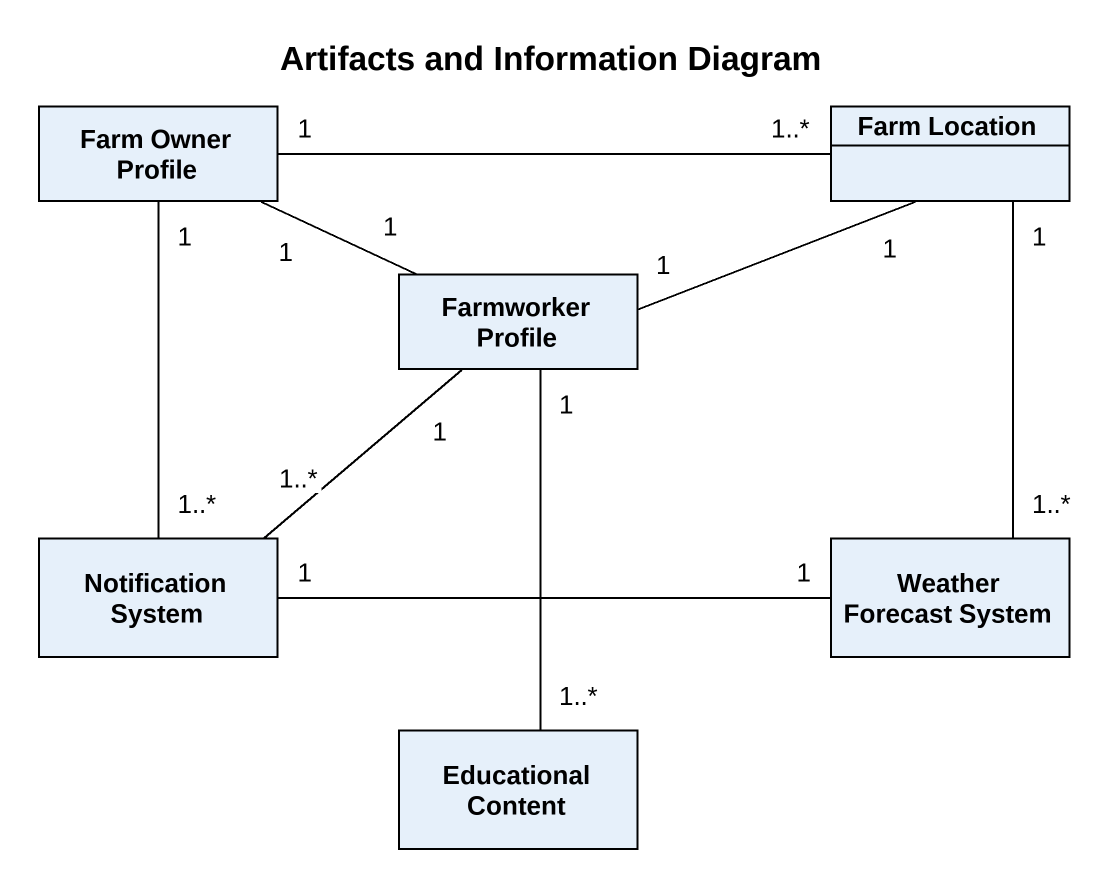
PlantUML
@startuml
title Artifacts and Information Diagram
hide circle
hide empty members
class "Farm Owner Profile" as Farm_Owner_Profile
class "Farm Location" as Farm_Location
class "Farmworker Profile" as Farmworker_Profile
class "Notification System" as Notification_System
class "Weather Forecast System" as Weather_Forecast_System
class "Educational Content" as Educational_Content
Farm_Owner_Profile "1" -right- "1..*" Farm_Location
Farm_Owner_Profile "1" -right- "1" Farmworker_Profile
Farm_Owner_Profile "1" -- "1..*" Notification_System
Farm_Location "1" -- "1..*" Weather_Forecast_System
Farmworker_Profile "1" -right- "1" Farm_Location
Farmworker_Profile "1" -- "1..*" Educational_Content
Notification_System "1..*" -up- "1" Farmworker_Profile
Notification_System "1" -right- "1" Weather_Forecast_System
@enduml
